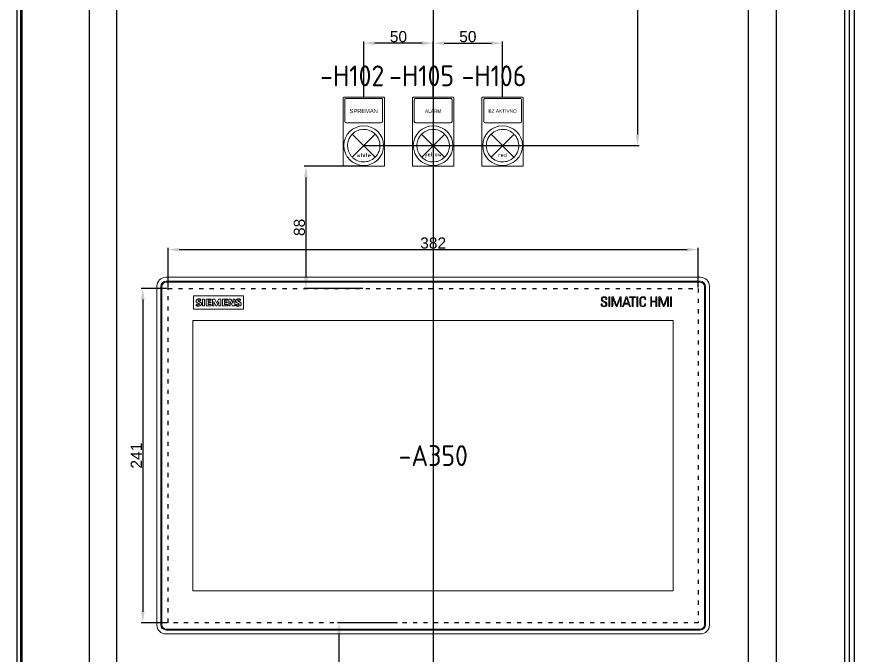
# Model space of a CAD drawing. Header units: millimetres. Extents: x 2936 to 53953, y 1541 to 47526.
# Drawn here: x 42354 to 42957, y 46614 to 47074 of the extents above; entities that cross this region are included whole.
import ezdxf
from ezdxf.enums import TextEntityAlignment as Align

# ---------------------------------------------------------------- set-up
doc = ezdxf.new("R2010")
doc.units = ezdxf.units.MM
doc.linetypes.add('ACAD_ISO03W100', pattern=[30, 12, -18])
doc.layers.add('! NO PLOT !', color=7, linetype='Continuous', true_color=0xff75dd, plot=False)
doc.layers.add('000-PI-Oprema', color=30, linetype='Continuous', lineweight=5)
doc.layers.add('000-PI-ORMAR', color=2, linetype='Continuous')
doc.layers.add('000-PI_TEXT', color=7, linetype='Continuous')
doc.layers.add('KOTE', color=30, linetype='Continuous', plot=False)
doc.styles.add('PI0', font='isocpeur.ttf', dxfattribs={"width": 0.9})
doc.styles.get("Standard").update_dxf_attribs({"font": 'arial.ttf'})
doc.dimstyles.new('ISO-25-lb', dxfattribs={"dimtxt": 8, "dimasz": 8, "dimexe": 1.25, "dimexo": 0.625, "dimtad": 1, "dimtxsty": 'Standard', "dimcen": 5, "dimadec": 0, "dimazin": 0, "dimtfac": 1, "dimtmove": 0, "dimatfit": 3, "dimfxl": 1, "dimarcsym": 0})

# ---------------------------------------------------------------- blocks, each defined once
blk = doc.blocks.new('VX 8226.000_font')
at = {"layer": '! NO PLOT !'}
for p, q in [((24716.17, 8457.65), (24716.17, 6417.65)), ((24736.17, 6422.65), (24736.17, 8452.65)), ((25191.17, 6422.65), (25191.17, 8452.65)), ((25211.17, 6417.65), (25211.17, 8457.65))]:
    blk.add_line(p, q, dxfattribs=at)
at = {"layer": '000-PI-ORMAR'}
for p, q in [((24667.67, 8529.9), (24667.67, 6345.4)), ((25267.29, 8529.9), (25267.29, 6345.4)), ((24663.98, 8509.4), (24663.98, 6358.4)), ((24666.7, 8509.4), (24666.7, 6358.4)), ((25260.45, 6377.4), (25260.45, 8497.9)), ((25263.98, 6383.02), (25263.98, 8484.13))]:
    blk.add_line(p, q, dxfattribs=at)
blk = doc.blocks.new('6AV2128-3QB06-0AX1')
at = {"layer": '000-PI-Oprema'}
for p, q in [((27850.83, 8226.53), (27465.53, 8226.53)), ((27465.78, 8223.73), (27850.58, 8223.73)), ((27459.18, 8220.18), (27459.18, 7975.88)), ((27461.98, 7976.13), (27461.98, 8219.93)), ((27462.68, 8219.93), (27462.68, 7976.13)), ((27850.58, 8223.03), (27465.78, 8223.03)), ((27853.68, 7976.13), (27853.68, 8219.93)), ((27854.38, 8219.93), (27854.38, 7976.13)), ((27857.18, 7975.88), (27857.18, 8220.18)), ((27485.5, 8203.5), (27485.5, 8213.29)), ((27485.5, 8213.29), (27521.66, 8213.29)), ((27521.66, 8213.29), (27521.66, 8203.5)), ((27487.44, 8206.99), (27487.44, 8206.06)), ((27490.92, 8209.85), (27490.92, 8210.79)), ((27493.52, 8210.84), (27492.01, 8210.84)), ((27492.01, 8210.84), (27492.01, 8205.95)), ((27492.01, 8205.95), (27493.52, 8205.95)), ((27493.52, 8205.95), (27493.52, 8210.84)), ((27498.25, 8210.84), (27494.67, 8210.84)), ((27494.67, 8210.84), (27494.67, 8205.95)), ((27494.67, 8205.95), (27498.31, 8205.95)), ((27496.07, 8208.81), (27496.07, 8209.96)), ((27496.07, 8209.96), (27498.25, 8209.96)), ((27497.99, 8208.81), (27496.07, 8208.81)), ((27496.07, 8206.84), (27496.07, 8208.03)), ((27496.07, 8208.03), (27497.99, 8208.03)), ((27498.31, 8206.84), (27496.07, 8206.84)), ((27497.99, 8208.03), (27497.99, 8208.81)), ((27498.25, 8209.96), (27498.25, 8210.84)), ((27498.31, 8205.95), (27498.31, 8206.84)), ((27500.96, 8210.84), (27499.19, 8210.84)), ((27499.19, 8210.84), (27499.19, 8205.95)), ((27499.19, 8205.95), (27500.18, 8205.95)), ((27500.18, 8205.95), (27500.18, 8209.07)), ((27500.18, 8209.07), (27501.53, 8205.9)), ((27502.26, 8207.88), (27500.96, 8210.84)), ((27501.53, 8205.9), (27502.41, 8205.9)), ((27503.45, 8210.84), (27502.26, 8207.88)), ((27502.41, 8205.9), (27503.82, 8209.12)), ((27505.22, 8210.84), (27503.45, 8210.84)), ((27503.82, 8209.12), (27503.82, 8205.95)), ((27503.82, 8205.95), (27505.22, 8205.95)), ((27505.22, 8205.95), (27505.22, 8210.84)), ((27510.01, 8210.84), (27506.37, 8210.84)), ((27506.37, 8210.84), (27506.37, 8205.95)), ((27506.37, 8205.95), (27510.06, 8205.95)), ((27507.82, 8208.81), (27507.82, 8209.96)), ((27507.82, 8209.96), (27510.01, 8209.96)), ((27509.75, 8208.81), (27507.82, 8208.81)), ((27507.82, 8208.03), (27509.75, 8208.03)), ((27507.82, 8206.84), (27507.82, 8208.03)), ((27510.06, 8206.84), (27507.82, 8206.84)), ((27509.75, 8208.03), (27509.75, 8208.81)), ((27510.01, 8209.96), (27510.01, 8210.84)), ((27510.06, 8205.95), (27510.06, 8206.84)), ((27512.5, 8210.84), (27510.89, 8210.84)), ((27510.89, 8210.84), (27510.89, 8205.95)), ((27510.89, 8205.95), (27511.88, 8205.95)), ((27511.88, 8205.95), (27511.88, 8209.07)), ((27511.88, 8209.07), (27513.65, 8205.95)), ((27514.22, 8207.82), (27512.5, 8210.84)), ((27513.65, 8205.95), (27515.26, 8205.95)), ((27515.26, 8210.84), (27514.22, 8210.84)), ((27514.22, 8210.84), (27514.22, 8207.82)), ((27515.26, 8205.95), (27515.26, 8210.84)), ((27516.09, 8206.99), (27516.09, 8206.06)), ((27519.52, 8209.85), (27519.52, 8210.79)), ((27521.66, 8203.5), (27485.5, 8203.5)), ((27485.18, 8195.53), (27831.18, 8195.53)), ((27485.18, 8000.53), (27485.18, 8195.53)), ((27831.18, 8195.53), (27831.18, 8000.53)), ((27831.18, 8000.53), (27485.18, 8000.53)), ((27465.78, 7973.03), (27850.58, 7973.03)), ((27850.58, 7972.33), (27465.78, 7972.33)), ((27465.53, 7969.53), (27850.83, 7969.53))]:
    blk.add_line(p, q, dxfattribs=at)
for centre, radius, start, end in [((27465.53, 8220.18), 6.35, 90, 180), ((27465.78, 8219.93), 3.8, 90, 180), ((27850.58, 8219.93), 3.8, 0, 90), ((27850.83, 8220.18), 6.35, 0, 90), ((27465.78, 8219.93), 3.1, 90, 180), ((27850.58, 8219.93), 3.1, 0, 90), ((27465.53, 7975.88), 6.35, 180, 270), ((27465.78, 7976.13), 3.8, 180, 270), ((27465.78, 7976.13), 3.1, 180, 270), ((27850.58, 7976.13), 3.1, 270, 0), ((27850.58, 7976.13), 3.8, 270, 0), ((27850.83, 7975.88), 6.35, 270, 0)]:
    blk.add_arc(centre, radius, start, end, dxfattribs=at)
for points, knots in [([(27781.94, 8208.29), (27781.86, 8208.35), (27781.5, 8208.55), (27780.19, 8209.28), (27779.75, 8209.62), (27779.38, 8210.14), (27779.31, 8210.45), (27779.31, 8211.44), (27779.49, 8211.87), (27780.23, 8212.42), (27780.74, 8212.56), (27782.15, 8212.56), (27782.67, 8212.37), (27782.98, 8211.99)], [0, 0, 0, 0, 0.157674, 0.157674, 0.329464, 0.329464, 0.450283, 0.450283, 0.627235, 0.627235, 0.804, 0.804, 1, 1, 1, 1]), ([(27782.67, 8210.65), (27782.67, 8211.12), (27782.58, 8211.46), (27782.21, 8211.92), (27781.86, 8212.04), (27780.9, 8212.04), (27780.56, 8211.96), (27780.11, 8211.63), (27779.99, 8211.35), (27779.99, 8210.6), (27780.07, 8210.32), (27780.22, 8210.13)], [0, 0, 0, 0, 0.192189, 0.192189, 0.415728, 0.415728, 0.616653, 0.616653, 0.818319, 0.818319, 1, 1, 1, 1]), ([(27811.35, 8207.44), (27811.35, 8206.75), (27811.18, 8206.22), (27810.5, 8205.48), (27810.02, 8205.29), (27808.68, 8205.29), (27808.14, 8205.46), (27807.47, 8206.1), (27807.27, 8206.54), (27807.11, 8207.52), (27807.08, 8208.12), (27807.08, 8209.77), (27807.11, 8210.36), (27807.26, 8211.3), (27807.46, 8211.74), (27808.13, 8212.39), (27808.68, 8212.56), (27810.21, 8212.56), (27810.75, 8212.31), (27811.22, 8211.49), (27811.3, 8211.07), (27811.3, 8210.54)], [0, 0, 0, 0, 0.097347, 0.097347, 0.19495, 0.19495, 0.308614, 0.308614, 0.404537, 0.404537, 0.467228, 0.467228, 0.532536, 0.532536, 0.642402, 0.642402, 0.772292, 0.772292, 0.9158, 0.9158, 1, 1, 1, 1]), ([(27807.08, 8209.24), (27807.08, 8209.92), (27807.11, 8210.41), (27807.25, 8211.25), (27807.43, 8211.67), (27807.69, 8211.96)], [0, 0, 0, 0, 0.361742, 0.361742, 1, 1, 1, 1]), ([(27808.26, 8211.65), (27808.04, 8211.42), (27807.9, 8211.06), (27807.78, 8210.26), (27807.76, 8209.71), (27807.76, 8208.15), (27807.78, 8207.61), (27807.89, 8206.8), (27808.04, 8206.44), (27808.25, 8206.22)], [0, 0, 0, 0, 0.307246, 0.307246, 0.501229, 0.501229, 0.693013, 0.693013, 1, 1, 1, 1]), ([(27810.62, 8210.54), (27810.62, 8210.99), (27810.54, 8211.34), (27810.18, 8211.88), (27809.86, 8212.04), (27808.89, 8212.04), (27808.51, 8211.91), (27808.26, 8211.65)], [0, 0, 0, 0, 0.267342, 0.267342, 0.61221, 0.61221, 1, 1, 1, 1]), ([(27490.92, 8210.79), (27490.72, 8210.82), (27490.36, 8210.89), (27489.89, 8210.96), (27489.44, 8210.99), (27488.98, 8210.95), (27488.49, 8210.85), (27488.05, 8210.66), (27487.67, 8210.36), (27487.43, 8209.92), (27487.36, 8209.45), (27487.43, 8208.98), (27487.66, 8208.58), (27487.96, 8208.3), (27488.31, 8208.11), (27488.71, 8207.92), (27489.15, 8207.74), (27489.53, 8207.57), (27489.77, 8207.4), (27489.87, 8207.2), (27489.8, 8207.01), (27489.63, 8206.88), (27489.42, 8206.81), (27489.19, 8206.77), (27488.96, 8206.74), (27488.66, 8206.73), (27488.29, 8206.76), (27487.86, 8206.84), (27487.58, 8206.94), (27487.44, 8206.99)], [0, 0, 0, 0, 0.058167, 0.103291, 0.135497, 0.18739, 0.233927, 0.276573, 0.323469, 0.367574, 0.415117, 0.457643, 0.499335, 0.545023, 0.571534, 0.61311, 0.669886, 0.707355, 0.733443, 0.751236, 0.766876, 0.785371, 0.810586, 0.829835, 0.851293, 0.875106, 0.916093, 0.9575, 1, 1, 1, 1]), ([(27487.44, 8206.06), (27487.61, 8206.01), (27487.95, 8205.92), (27488.44, 8205.84), (27488.96, 8205.81), (27489.48, 8205.84), (27490, 8205.95), (27490.49, 8206.15), (27490.91, 8206.44), (27491.21, 8206.89), (27491.28, 8207.38), (27491.22, 8207.86), (27490.99, 8208.28), (27490.68, 8208.57), (27490.33, 8208.77), (27489.93, 8208.97), (27489.49, 8209.15), (27489.11, 8209.33), (27488.88, 8209.51), (27488.78, 8209.7), (27488.83, 8209.86), (27488.96, 8209.97), (27489.12, 8210.03), (27489.29, 8210.08), (27489.46, 8210.11), (27489.7, 8210.12), (27490.03, 8210.09), (27490.47, 8210), (27490.76, 8209.91), (27490.92, 8209.85)], [0, 0, 0, 0, 0.050995, 0.09847, 0.142842, 0.197361, 0.247009, 0.29309, 0.345193, 0.39189, 0.440408, 0.484338, 0.527032, 0.573288, 0.601245, 0.643101, 0.698989, 0.736572, 0.762873, 0.781014, 0.793261, 0.807604, 0.826728, 0.842361, 0.858321, 0.874793, 0.911417, 0.952987, 1, 1, 1, 1]), ([(27519.52, 8210.79), (27519.32, 8210.82), (27518.97, 8210.88), (27518.5, 8210.95), (27518.05, 8210.97), (27517.6, 8210.94), (27517.13, 8210.83), (27516.69, 8210.63), (27516.32, 8210.33), (27516.07, 8209.91), (27516.01, 8209.44), (27516.07, 8208.98), (27516.31, 8208.58), (27516.61, 8208.3), (27516.97, 8208.1), (27517.37, 8207.92), (27517.81, 8207.74), (27518.19, 8207.57), (27518.43, 8207.4), (27518.53, 8207.21), (27518.46, 8207.02), (27518.29, 8206.9), (27518.07, 8206.83), (27517.84, 8206.78), (27517.61, 8206.75), (27517.31, 8206.74), (27516.94, 8206.76), (27516.51, 8206.85), (27516.23, 8206.94), (27516.09, 8206.99)], [0, 0, 0, 0, 0.057583, 0.102541, 0.134994, 0.185598, 0.231448, 0.274046, 0.321533, 0.365446, 0.411849, 0.454176, 0.496026, 0.542215, 0.569844, 0.611753, 0.668087, 0.705885, 0.732039, 0.749567, 0.764924, 0.783472, 0.80902, 0.829572, 0.851491, 0.87493, 0.915975, 0.95744, 1, 1, 1, 1]), ([(27516.09, 8206.06), (27516.26, 8206.01), (27516.6, 8205.92), (27517.09, 8205.85), (27517.6, 8205.82), (27518.12, 8205.85), (27518.64, 8205.96), (27519.12, 8206.15), (27519.54, 8206.45), (27519.82, 8206.9), (27519.89, 8207.39), (27519.82, 8207.86), (27519.6, 8208.28), (27519.3, 8208.56), (27518.95, 8208.76), (27518.55, 8208.95), (27518.12, 8209.13), (27517.74, 8209.31), (27517.5, 8209.48), (27517.4, 8209.71), (27517.51, 8209.97), (27517.84, 8210.08), (27518.23, 8210.11), (27518.66, 8210.08), (27519.09, 8210), (27519.38, 8209.91), (27519.52, 8209.85)], [0, 0, 0, 0, 0.051177, 0.098821, 0.143351, 0.197996, 0.24762, 0.293548, 0.344848, 0.391383, 0.440309, 0.484046, 0.526614, 0.57274, 0.600034, 0.641579, 0.697513, 0.73523, 0.761625, 0.77983, 0.802755, 0.831617, 0.874986, 0.914128, 0.955604, 1, 1, 1, 1]), ([(27782.75, 8208.51), (27783.16, 8208.18), (27783.36, 8207.73), (27783.36, 8205.91), (27782.68, 8205.29), (27780.57, 8205.29), (27780.04, 8205.47), (27779.37, 8206.17), (27779.2, 8206.69), (27779.2, 8207.4)], [0, 0, 0, 0, 0.182338, 0.182338, 0.575716, 0.575716, 0.788139, 0.788139, 1, 1, 1, 1]), ([(27779.9, 8207.4), (27779.9, 8206.89), (27779.97, 8206.54), (27780.32, 8205.99), (27780.73, 8205.82), (27782.23, 8205.82), (27782.68, 8206.23), (27782.68, 8207.55), (27782.43, 8207.96), (27781.94, 8208.29)], [0, 0, 0, 0, 0.160134, 0.160134, 0.413514, 0.413514, 0.781846, 0.781846, 1, 1, 1, 1]), ([(27807.76, 8208.61), (27807.77, 8208.01), (27807.79, 8207.57), (27807.89, 8206.8), (27808.04, 8206.44), (27808.25, 8206.22)], [0, 0, 0, 0, 0.349087, 0.349087, 1, 1, 1, 1]), ([(27808.25, 8206.22), (27808.5, 8205.95), (27808.89, 8205.82), (27809.81, 8205.82), (27810.12, 8205.97), (27810.32, 8206.26)], [0, 0, 0, 0, 0.549474, 0.549474, 1, 1, 1, 1]), ([(27808.25, 8206.22), (27808.5, 8205.95), (27808.89, 8205.82), (27809.81, 8205.82), (27810.12, 8205.97), (27810.32, 8206.26)], [0, 0, 0, 0, 0.549474, 0.549474, 1, 1, 1, 1])]:
    blk.add_open_spline(points, degree=3, knots=knots, dxfattribs=at)
for points in [[(27782.98, 8211.99), (27783.23, 8211.69), (27783.36, 8211.24), (27783.36, 8210.65)], [(27784.72, 8205.43), (27784.72, 8207.76), (27784.72, 8210.1), (27784.72, 8212.43)], [(27784.72, 8212.43), (27784.95, 8212.43), (27785.18, 8212.43), (27785.41, 8212.43)], [(27785.41, 8212.43), (27785.41, 8210.1), (27785.41, 8207.76), (27785.41, 8205.43)], [(27786.94, 8205.43), (27786.94, 8207.76), (27786.94, 8210.1), (27786.94, 8212.43)], [(27786.94, 8212.43), (27787.33, 8212.43), (27787.72, 8212.43), (27788.1, 8212.43)], [(27787.64, 8211.83), (27787.64, 8209.69), (27787.63, 8207.56), (27787.62, 8205.43)], [(27789.97, 8205.43), (27789.19, 8207.56), (27788.42, 8209.69), (27787.64, 8211.83)], [(27788.1, 8212.43), (27788.86, 8210.32), (27789.61, 8208.21), (27790.37, 8206.1)], [(27790.37, 8206.1), (27791.12, 8208.21), (27791.88, 8210.32), (27792.63, 8212.43)], [(27793.04, 8211.83), (27792.28, 8209.69), (27791.52, 8207.56), (27790.76, 8205.43)], [(27792.63, 8212.43), (27793, 8212.43), (27793.36, 8212.43), (27793.72, 8212.43)], [(27793.04, 8205.43), (27793.04, 8207.56), (27793.04, 8209.69), (27793.04, 8211.83)], [(27793.72, 8212.43), (27793.72, 8210.1), (27793.72, 8207.76), (27793.72, 8205.43)], [(27794.64, 8205.43), (27795.45, 8207.76), (27796.26, 8210.1), (27797.06, 8212.43)], [(27797.45, 8211.75), (27797.01, 8210.43), (27796.56, 8209.11), (27796.12, 8207.8)], [(27797.06, 8212.43), (27797.33, 8212.43), (27797.6, 8212.43), (27797.87, 8212.43)], [(27798.76, 8207.8), (27798.32, 8209.11), (27797.88, 8210.43), (27797.45, 8211.75)], [(27797.87, 8212.43), (27798.67, 8210.1), (27799.47, 8207.76), (27800.27, 8205.43)], [(27799.62, 8211.91), (27799.62, 8212.08), (27799.62, 8212.25), (27799.62, 8212.43)], [(27799.62, 8212.43), (27801.1, 8212.43), (27802.58, 8212.43), (27804.06, 8212.43)], [(27801.5, 8211.91), (27800.87, 8211.91), (27800.25, 8211.91), (27799.62, 8211.91)], [(27801.5, 8205.43), (27801.5, 8207.59), (27801.5, 8209.75), (27801.5, 8211.91)], [(27802.18, 8211.91), (27802.18, 8209.75), (27802.18, 8207.59), (27802.18, 8205.43)], [(27804.06, 8211.91), (27803.43, 8211.91), (27802.81, 8211.91), (27802.18, 8211.91)], [(27804.06, 8212.43), (27804.06, 8212.25), (27804.06, 8212.08), (27804.06, 8211.91)], [(27804.99, 8212.43), (27805.22, 8212.43), (27805.44, 8212.43), (27805.67, 8212.43)], [(27804.99, 8205.43), (27804.99, 8207.76), (27804.99, 8210.1), (27804.99, 8212.43)], [(27805.67, 8212.43), (27805.67, 8210.1), (27805.67, 8207.76), (27805.67, 8205.43)], [(27814.9, 8212.43), (27815.13, 8212.43), (27815.36, 8212.43), (27815.59, 8212.43)], [(27814.9, 8205.43), (27814.9, 8207.76), (27814.9, 8210.1), (27814.9, 8212.43)], [(27815.59, 8212.43), (27815.59, 8211.38), (27815.59, 8210.33), (27815.59, 8209.29)], [(27818.64, 8209.29), (27818.64, 8210.33), (27818.64, 8211.38), (27818.64, 8212.43)], [(27818.64, 8212.43), (27818.86, 8212.43), (27819.09, 8212.43), (27819.32, 8212.43)], [(27819.32, 8212.43), (27819.32, 8210.1), (27819.32, 8207.76), (27819.32, 8205.43)], [(27820.85, 8205.43), (27820.85, 8207.76), (27820.85, 8210.1), (27820.85, 8212.43)], [(27820.85, 8212.43), (27821.24, 8212.43), (27821.63, 8212.43), (27822.02, 8212.43)], [(27821.56, 8211.83), (27821.55, 8209.69), (27821.54, 8207.56), (27821.54, 8205.43)], [(27823.88, 8205.43), (27823.11, 8207.56), (27822.33, 8209.69), (27821.56, 8211.83)], [(27822.02, 8212.43), (27822.77, 8210.32), (27823.53, 8208.21), (27824.28, 8206.1)], [(27824.28, 8206.1), (27825.04, 8208.21), (27825.79, 8210.32), (27826.55, 8212.43)], [(27826.95, 8211.83), (27826.19, 8209.69), (27825.43, 8207.56), (27824.67, 8205.43)], [(27826.55, 8212.43), (27826.91, 8212.43), (27827.27, 8212.43), (27827.64, 8212.43)], [(27826.95, 8205.43), (27826.95, 8207.56), (27826.95, 8209.69), (27826.95, 8211.83)], [(27827.64, 8212.43), (27827.64, 8210.1), (27827.64, 8207.76), (27827.64, 8205.43)], [(27829.17, 8212.43), (27829.4, 8212.43), (27829.63, 8212.43), (27829.86, 8212.43)], [(27829.17, 8205.43), (27829.17, 8207.76), (27829.17, 8210.1), (27829.17, 8212.43)], [(27829.86, 8212.43), (27829.86, 8210.1), (27829.86, 8207.76), (27829.86, 8205.43)], [(27779.2, 8207.4), (27779.43, 8207.4), (27779.67, 8207.4), (27779.9, 8207.4)], [(27780.22, 8210.13), (27780.23, 8210.11), (27780.64, 8209.84), (27781.44, 8209.32)], [(27780.22, 8210.13), (27780.23, 8210.11), (27780.64, 8209.84), (27781.44, 8209.32)], [(27781.41, 8205.82), (27782.13, 8205.84), (27782.55, 8206.14), (27782.65, 8206.74)], [(27781.44, 8209.32), (27781.87, 8209.05), (27782.31, 8208.78), (27782.75, 8208.51)], [(27781.44, 8209.32), (27781.87, 8209.05), (27782.31, 8208.78), (27782.75, 8208.51)], [(27783.36, 8210.65), (27783.13, 8210.65), (27782.9, 8210.65), (27782.67, 8210.65)], [(27785.41, 8205.43), (27785.18, 8205.43), (27784.95, 8205.43), (27784.72, 8205.43)], [(27787.62, 8205.43), (27787.4, 8205.43), (27787.17, 8205.43), (27786.94, 8205.43)], [(27790.76, 8205.43), (27790.5, 8205.43), (27790.23, 8205.43), (27789.97, 8205.43)], [(27793.72, 8205.43), (27793.5, 8205.43), (27793.27, 8205.43), (27793.04, 8205.43)], [(27795.33, 8205.43), (27795.1, 8205.43), (27794.87, 8205.43), (27794.64, 8205.43)], [(27795.92, 8207.27), (27795.72, 8206.66), (27795.53, 8206.04), (27795.33, 8205.43)], [(27798.95, 8207.27), (27797.94, 8207.27), (27796.93, 8207.27), (27795.92, 8207.27)], [(27796.12, 8207.8), (27797, 8207.8), (27797.88, 8207.8), (27798.76, 8207.8)], [(27799.56, 8205.43), (27799.36, 8206.04), (27799.15, 8206.66), (27798.95, 8207.27)], [(27800.27, 8205.43), (27800.03, 8205.43), (27799.8, 8205.43), (27799.56, 8205.43)], [(27802.18, 8205.43), (27801.96, 8205.43), (27801.73, 8205.43), (27801.5, 8205.43)], [(27805.67, 8205.43), (27805.44, 8205.43), (27805.22, 8205.43), (27804.99, 8205.43)], [(27810.32, 8206.26), (27810.52, 8206.56), (27810.62, 8206.95), (27810.62, 8207.44)], [(27811.3, 8210.54), (27811.07, 8210.54), (27810.85, 8210.54), (27810.62, 8210.54)], [(27810.62, 8207.44), (27810.86, 8207.44), (27811.11, 8207.44), (27811.35, 8207.44)], [(27815.59, 8205.43), (27815.36, 8205.43), (27815.13, 8205.43), (27814.9, 8205.43)], [(27815.59, 8209.29), (27816.6, 8209.29), (27817.62, 8209.29), (27818.64, 8209.29)], [(27815.59, 8208.76), (27815.59, 8207.65), (27815.59, 8206.54), (27815.59, 8205.43)], [(27818.64, 8208.76), (27817.62, 8208.76), (27816.6, 8208.76), (27815.59, 8208.76)], [(27818.64, 8205.43), (27818.64, 8206.54), (27818.64, 8207.65), (27818.64, 8208.76)], [(27819.32, 8205.43), (27819.09, 8205.43), (27818.86, 8205.43), (27818.64, 8205.43)], [(27821.54, 8205.43), (27821.31, 8205.43), (27821.08, 8205.43), (27820.85, 8205.43)], [(27824.67, 8205.43), (27824.41, 8205.43), (27824.15, 8205.43), (27823.88, 8205.43)], [(27827.64, 8205.43), (27827.41, 8205.43), (27827.18, 8205.43), (27826.95, 8205.43)], [(27829.86, 8205.43), (27829.63, 8205.43), (27829.4, 8205.43), (27829.17, 8205.43)]]:
    blk.add_open_spline(points, degree=3, dxfattribs=at)
blk = doc.blocks.new('Label_holder_rectangular')
at = {"layer": '000-PI-Oprema'}
for p, q in [((-14.9, -14.4), (-14.9, 34.400002)), ((-14.4, 34.900002), (14.4, 34.900002)), ((-13.6, 17.4), (-13.6, 33.099998)), ((-12.6, 34.099998), (12.6, 34.099998)), ((13.6, 17.4), (13.6, 33.099998)), ((14.9, -14.4), (14.9, 34.400002)), ((-12.6, 16.4), (12.6, 16.4)), ((-14.4, -14.9), (14.4, -14.9))]:
    blk.add_line(p, q, dxfattribs=at)
blk.add_circle((0, 0), 14.3, dxfattribs=at)
for centre, radius, start, end in [((-14.4, 34.4), 0.5, 89.999956, 179.999825), ((-12.6, 33.1), 1, 90.000022, 180.000087), ((12.6, 33.1), 1, 359.999913, 89.999978), ((14.4, 34.4), 0.5, 0.000175, 90.000044), ((-12.6, 17.4), 1, 180, 269.999978), ((12.6, 17.4), 1, 270.000022, 0), ((0, 0), 11.7, 109.999999, 160.000001), ((0, 0), 11.704999, 100, 110), ((0, 0), 11.7, 50, 100), ((0, 0), 11.705, 40.000001, 49.999999), ((0, 0), 11.7, 350, 40), ((0, 0), 11.7, 170, 180), ((0, 0), 11.7, 180, 220), ((0, 0), 11.705, 160, 170), ((0, 0), 11.7, 289.999999, 340.000001), ((0, 0), 11.705, 340, 350), ((0, 0), 11.705, 220.000001, 229.999999), ((0, 0), 11.7, 230, 280), ((0, 0), 11.704999, 280, 290), ((-14.4, -14.4), 0.5, 180, 270.000044), ((14.4, -14.4), 0.5, 269.999956, 0)]:
    blk.add_arc(centre, radius, start, end, dxfattribs=at)
blk = doc.blocks.new('*D890')
at = {"layer": 'Defpoints', "color": 0, "lineweight": 25, "ltscale": 0.25, "transparency": 16777216}
for p in [(42703.96, 47055.2), (42653.96, 47016.27), (42703.96, 47016.27)]:
    blk.add_point(p, dxfattribs=at)
at = {"layer": 'KOTE', "color": 0, "linetype": 'Continuous', "lineweight": -2, "ltscale": 0.25, "transparency": 16777216}
for p, q in [((42653.96, 47016.89), (42653.96, 47056.45)), ((42661.96, 47055.2), (42695.96, 47055.2)), ((42703.96, 47016.89), (42703.96, 47056.45))]:
    blk.add_line(p, q, dxfattribs=at)
at = {"layer": 'KOTE', "color": 0, "lineweight": 25, "ltscale": 0.25, "transparency": 16777216}
for points in [[(42661.96, 47056.54), (42661.96, 47053.87), (42653.96, 47055.2)], [(42695.96, 47056.54), (42695.96, 47053.87), (42703.96, 47055.2)]]:
    blk.add_solid(points, dxfattribs=at)
at = {"layer": 'KOTE', "color": 0, "lineweight": 25, "ltscale": 0.25, "transparency": 16777216, "insert": (42678.96, 47059.91), "char_height": 8, "attachment_point": 5}
blk.add_mtext('50', dxfattribs=at)
blk = doc.blocks.new('*D891')
at = {"layer": 'Defpoints', "color": 0, "lineweight": 25, "ltscale": 0.25, "transparency": 16777216}
for p in [(42603.96, 47055.2), (42603.96, 47016.27), (42653.96, 47016.27)]:
    blk.add_point(p, dxfattribs=at)
at = {"layer": 'KOTE', "color": 0, "linetype": 'Continuous', "lineweight": -2, "ltscale": 0.25, "transparency": 16777216}
for p, q in [((42603.96, 47016.89), (42603.96, 47056.45)), ((42645.96, 47055.2), (42611.96, 47055.2)), ((42653.96, 47016.89), (42653.96, 47056.45))]:
    blk.add_line(p, q, dxfattribs=at)
at = {"layer": 'KOTE', "color": 0, "lineweight": 25, "ltscale": 0.25, "transparency": 16777216}
for points in [[(42611.96, 47056.54), (42611.96, 47053.87), (42603.96, 47055.2)], [(42645.96, 47056.54), (42645.96, 47053.87), (42653.96, 47055.2)]]:
    blk.add_solid(points, dxfattribs=at)
at = {"layer": 'KOTE', "color": 0, "lineweight": 25, "ltscale": 0.25, "transparency": 16777216, "insert": (42628.96, 47059.91), "char_height": 8, "attachment_point": 5}
blk.add_mtext('50', dxfattribs=at)
blk = doc.blocks.new('*D892')
at = {"layer": 'Defpoints', "color": 0, "lineweight": 25, "ltscale": 0.25, "transparency": 16777216}
for p in [(42603.96, 46966.47), (42562.33, 46878.47), (42603.94, 46878.47)]:
    blk.add_point(p, dxfattribs=at)
at = {"layer": 'KOTE', "color": 0, "linetype": 'Continuous', "lineweight": -2, "ltscale": 0.25, "transparency": 16777216}
for p, q in [((42603.34, 46966.47), (42561.08, 46966.47)), ((42562.33, 46958.47), (42562.33, 46886.47)), ((42603.31, 46878.47), (42561.08, 46878.47))]:
    blk.add_line(p, q, dxfattribs=at)
at = {"layer": 'KOTE', "color": 0, "lineweight": 25, "ltscale": 0.25, "transparency": 16777216}
for points in [[(42561, 46958.47), (42563.66, 46958.47), (42562.33, 46966.47)], [(42561, 46886.47), (42563.66, 46886.47), (42562.33, 46878.47)]]:
    blk.add_solid(points, dxfattribs=at)
at = {"layer": 'KOTE', "color": 0, "lineweight": 25, "ltscale": 0.25, "transparency": 16777216, "insert": (42557.62, 46922.47), "char_height": 8, "attachment_point": 5, "rotation": 90}
blk.add_mtext('88', dxfattribs=at)
blk = doc.blocks.new('*D940')
at = {"layer": 'Defpoints', "color": 0, "lineweight": 25, "ltscale": 0.25, "transparency": 16777216}
for p in [(42586.21, 46637.47), (42628.96, 46637.47), (42628.96, 46515.05)]:
    blk.add_point(p, dxfattribs=at)
at = {"layer": 'KOTE', "color": 0, "linetype": 'Continuous', "lineweight": -2, "ltscale": 0.25, "transparency": 16777216}
for p, q in [((42628.34, 46637.47), (42584.96, 46637.47)), ((42586.21, 46523.05), (42586.21, 46629.47)), ((42628.34, 46515.05), (42584.96, 46515.05))]:
    blk.add_line(p, q, dxfattribs=at)
at = {"layer": 'KOTE', "color": 0, "lineweight": 25, "ltscale": 0.25, "transparency": 16777216}
for points in [[(42584.88, 46629.47), (42587.55, 46629.47), (42586.21, 46637.47)], [(42584.88, 46523.05), (42587.55, 46523.05), (42586.21, 46515.05)]]:
    blk.add_solid(points, dxfattribs=at)
at = {"layer": 'KOTE', "color": 0, "lineweight": 25, "ltscale": 0.25, "transparency": 16777216, "insert": (42580.78, 46576.26), "char_height": 8, "attachment_point": 5, "rotation": 90}
blk.add_mtext('122,41', dxfattribs=at)
blk = doc.blocks.new('*D942')
at = {"layer": '! NO PLOT !', "color": 0, "linetype": 'Continuous', "lineweight": -2, "ltscale": 0.25, "transparency": 16777216}
for p, q in [((42462.34, 46878.47), (42443.54, 46878.47)), ((42444.79, 46870.47), (42444.79, 46645.47)), ((42462.34, 46637.47), (42443.54, 46637.47))]:
    blk.add_line(p, q, dxfattribs=at)
at = {"layer": '! NO PLOT !', "color": 0, "lineweight": 25, "ltscale": 0.25, "transparency": 16777216}
for points in [[(42443.46, 46870.47), (42446.13, 46870.47), (42444.79, 46878.47)], [(42443.46, 46645.47), (42446.13, 46645.47), (42444.79, 46637.47)]]:
    blk.add_solid(points, dxfattribs=at)
at = {"layer": 'Defpoints', "color": 0, "lineweight": 25, "ltscale": 0.25, "transparency": 16777216}
for p in [(42462.96, 46878.47), (42444.79, 46637.47), (42462.96, 46637.47)]:
    blk.add_point(p, dxfattribs=at)
at = {"layer": '! NO PLOT !', "color": 0, "lineweight": 25, "ltscale": 0.25, "transparency": 16777216, "insert": (42440.15, 46757.97), "char_height": 8, "attachment_point": 5, "rotation": 90}
blk.add_mtext('241', dxfattribs=at)
blk = doc.blocks.new('*D943')
at = {"layer": '! NO PLOT !', "color": 0, "linetype": 'Continuous', "lineweight": -2, "ltscale": 0.25, "transparency": 16777216}
for p, q in [((42462.96, 46879.09), (42462.96, 46907.69)), ((42844.96, 46879.09), (42844.96, 46907.69)), ((42470.96, 46906.44), (42836.96, 46906.44))]:
    blk.add_line(p, q, dxfattribs=at)
at = {"layer": '! NO PLOT !', "color": 0, "lineweight": 25, "ltscale": 0.25, "transparency": 16777216}
for points in [[(42470.96, 46907.77), (42470.96, 46905.11), (42462.96, 46906.44)], [(42836.96, 46907.77), (42836.96, 46905.11), (42844.96, 46906.44)]]:
    blk.add_solid(points, dxfattribs=at)
at = {"layer": 'Defpoints', "color": 0, "lineweight": 25, "ltscale": 0.25, "transparency": 16777216}
for p in [(42844.96, 46906.44), (42462.96, 46878.47), (42844.96, 46878.47)]:
    blk.add_point(p, dxfattribs=at)
at = {"layer": '! NO PLOT !', "color": 0, "lineweight": 25, "ltscale": 0.25, "transparency": 16777216, "insert": (42653.96, 46911.15), "char_height": 8, "attachment_point": 5}
blk.add_mtext('382', dxfattribs=at)
blk = doc.blocks.new('*D944')
at = {"layer": 'Defpoints', "color": 0, "lineweight": 25, "ltscale": 0.25, "transparency": 16777216}
for p in [(42434.72, 47428), (42603.99, 46981.4), (42801.23, 46981.4)]:
    blk.add_point(p, dxfattribs=at)
at = {"layer": 'KOTE', "color": 0, "linetype": 'Continuous', "lineweight": -2, "ltscale": 0.25, "transparency": 16777216}
for p, q in [((42435.34, 47428), (42802.48, 47428)), ((42801.23, 47420), (42801.23, 46989.4)), ((42604.62, 46981.4), (42802.48, 46981.4))]:
    blk.add_line(p, q, dxfattribs=at)
at = {"layer": 'KOTE', "color": 0, "lineweight": 25, "ltscale": 0.25, "transparency": 16777216}
for points in [[(42799.89, 47420), (42802.56, 47420), (42801.23, 47428)], [(42799.89, 46989.4), (42802.56, 46989.4), (42801.23, 46981.4)]]:
    blk.add_solid(points, dxfattribs=at)
at = {"layer": 'KOTE', "color": 0, "lineweight": 25, "ltscale": 0.25, "transparency": 16777216, "insert": (42795.8, 47204.7), "char_height": 8, "attachment_point": 5, "rotation": 90}
blk.add_mtext('446,6', dxfattribs=at)

msp = doc.modelspace()

# ---------------------------------------------------------------- linework, layer by layer
at = {"layer": '! NO PLOT !', "lineweight": 25, "ltscale": 0.25}
for p, q in [((42653.964, 47420.899), (42653.964, 46013.706)), ((42653.964, 46966.468), (42653.964, 46916.468))]:
    msp.add_line(p, q, dxfattribs=at)
at = {"layer": '! NO PLOT !', "linetype": 'ACAD_ISO03W100', "lineweight": 25, "ltscale": 0.25}
for p, q in [((42462.964, 46878.468), (42844.964, 46878.468)), ((42462.964, 46637.468), (42462.964, 46878.468)), ((42844.964, 46878.468), (42844.964, 46637.468)), ((42844.964, 46637.468), (42462.964, 46637.468))]:
    msp.add_line(p, q, dxfattribs=at)
at = {"layer": '000-PI-Oprema'}
for p, q in [((42612.298, 46989.587), (42595.631, 46973.149)), ((42595.634, 46989.584), (42612.238, 46973.095)), ((42645.641, 46989.591), (42662.187, 46973.045)), ((42662.287, 46989.591), (42645.741, 46973.045)), ((42695.641, 46989.591), (42712.187, 46973.045)), ((42712.287, 46989.591), (42695.741, 46973.045))]:
    msp.add_line(p, q, dxfattribs=at)

# ---------------------------------------------------------------- block references
at = {"layer": '000-PI-Oprema', "linetype": 'ACAD_ISO03W100', "lineweight": 25, "ltscale": 0.25}
for p in [(42603.964, 46981.368), (42653.964, 46981.368), (42703.964, 46981.368)]:
    msp.add_blockref('Label_holder_rectangular', p, dxfattribs=at)
at = {"layer": '000-PI-Oprema', "linetype": 'ByBlock', "lineweight": -2}
msp.add_blockref('6AV2128-3QB06-0AX1', (14995.78, 38659.936), dxfattribs=at)
at = {"layer": '000-PI-ORMAR', "linetype": 'ByBlock', "lineweight": -2}
msp.add_blockref('VX 8226.000_font', (17690.019, 38900.066), dxfattribs=at)

# ---------------------------------------------------------------- texts
at = {"layer": '! NO PLOT !', "char_height": 3, "width": 27.82747, "attachment_point": 5, "style": 'PI0'}
for s, insert in [('white', (42603.964, 46974.615)), ('{\\fISOCPEUR|b0|i0|c238|p34;yellow}', (42653.964, 46974.615)), ('{\\fISOCPEUR|b0|i0|c238|p34;red}', (42703.964, 46974.615))]:
    msp.add_mtext(s, dxfattribs=dict(at, insert=insert))
at = {"insert": (42654.035, 46757.968), "char_height": 15, "width": 16.78721, "attachment_point": 5, "style": 'PI0'}
msp.add_mtext('-{\\fISOCPEUR|b0|i0|c238|p34;A350}', dxfattribs=at)
at = {"layer": '000-PI_TEXT', "style": 'PI0', "width": 0.9}
for s, p in [('-H102', (42595.677, 47031.688)), ('-H105', (42645.669, 47031.688)), ('-H106', (42697.797, 47031.688))]:
    msp.add_text(s, height=15, dxfattribs=at).set_placement(p, align=Align.MIDDLE)
at = {"layer": '000-PI_TEXT', "width": 24.5, "attachment_point": 5, "style": 'PI0'}
for s, insert, char_height in [('{\\fArial|b0|i0|c238|p34;SPREMAN}', (42603.964, 47006.268), 3), ('{\\fArial|b0|i0|c238|p34;ALARM}', (42653.964, 47006.268), 2.5), ('{\\fArial|b0|i0|c238|p34;BZ AKTIVNO}', (42703.964, 47006.268), 2.5)]:
    msp.add_mtext(s, dxfattribs=dict(at, insert=insert, char_height=char_height))

# ---------------------------------------------------------------- dimensions: what is measured, and where the dimension line sits
at = {"layer": '! NO PLOT !', "lineweight": 25, "ltscale": 0.25}
dim = msp.add_linear_dim(base=(42844.964, 46906.441), p1=(42462.964, 46878.468), p2=(42844.964, 46878.468), dimstyle='ISO-25-lb', dxfattribs=at)
dim.commit()
dim.dimension.update_dxf_attribs({"geometry": '*D943', "text_midpoint": (42653.964, 46911.153)})
dim = msp.add_linear_dim(base=(42444.795, 46637.468), p1=(42462.964, 46878.468), p2=(42462.964, 46637.468), angle=90, dimstyle='ISO-25-lb', dxfattribs=at)
dim.commit()
dim.dimension.update_dxf_attribs({"geometry": '*D942', "text_midpoint": (42440.153, 46757.968)})
at = {"layer": 'KOTE', "lineweight": 25, "ltscale": 0.25}
for base, p1, p2, picture, middle in [((42801.228, 46981.396), (42434.718, 47427.996), (42603.993, 46981.396), '*D944', (42795.796, 47204.696)), ((42562.33, 46878.468), (42603.964, 46966.468), (42603.936, 46878.468), '*D892', (42557.62, 46922.468)), ((42586.213, 46637.468), (42628.964, 46515.054), (42628.964, 46637.468), '*D940', (42580.78, 46576.261))]:
    dim = msp.add_linear_dim(base=base, p1=p1, p2=p2, angle=90, dimstyle='ISO-25-lb', dxfattribs=at)
    dim.commit()
    dim.dimension.update_dxf_attribs({"geometry": picture, "text_midpoint": middle})
for base, p2, picture, middle in [((42603.964, 47055.204), (42603.964, 47016.268), '*D891', (42628.964, 47059.913)), ((42703.964, 47055.204), (42703.964, 47016.268), '*D890', (42678.964, 47059.913))]:
    dim = msp.add_linear_dim(base=base, p1=(42653.964, 47016.268), p2=p2, dimstyle='ISO-25-lb', dxfattribs=at)
    dim.commit()
    dim.dimension.update_dxf_attribs({"geometry": picture, "text_midpoint": middle})

doc.saveas('drawing.dxf')
